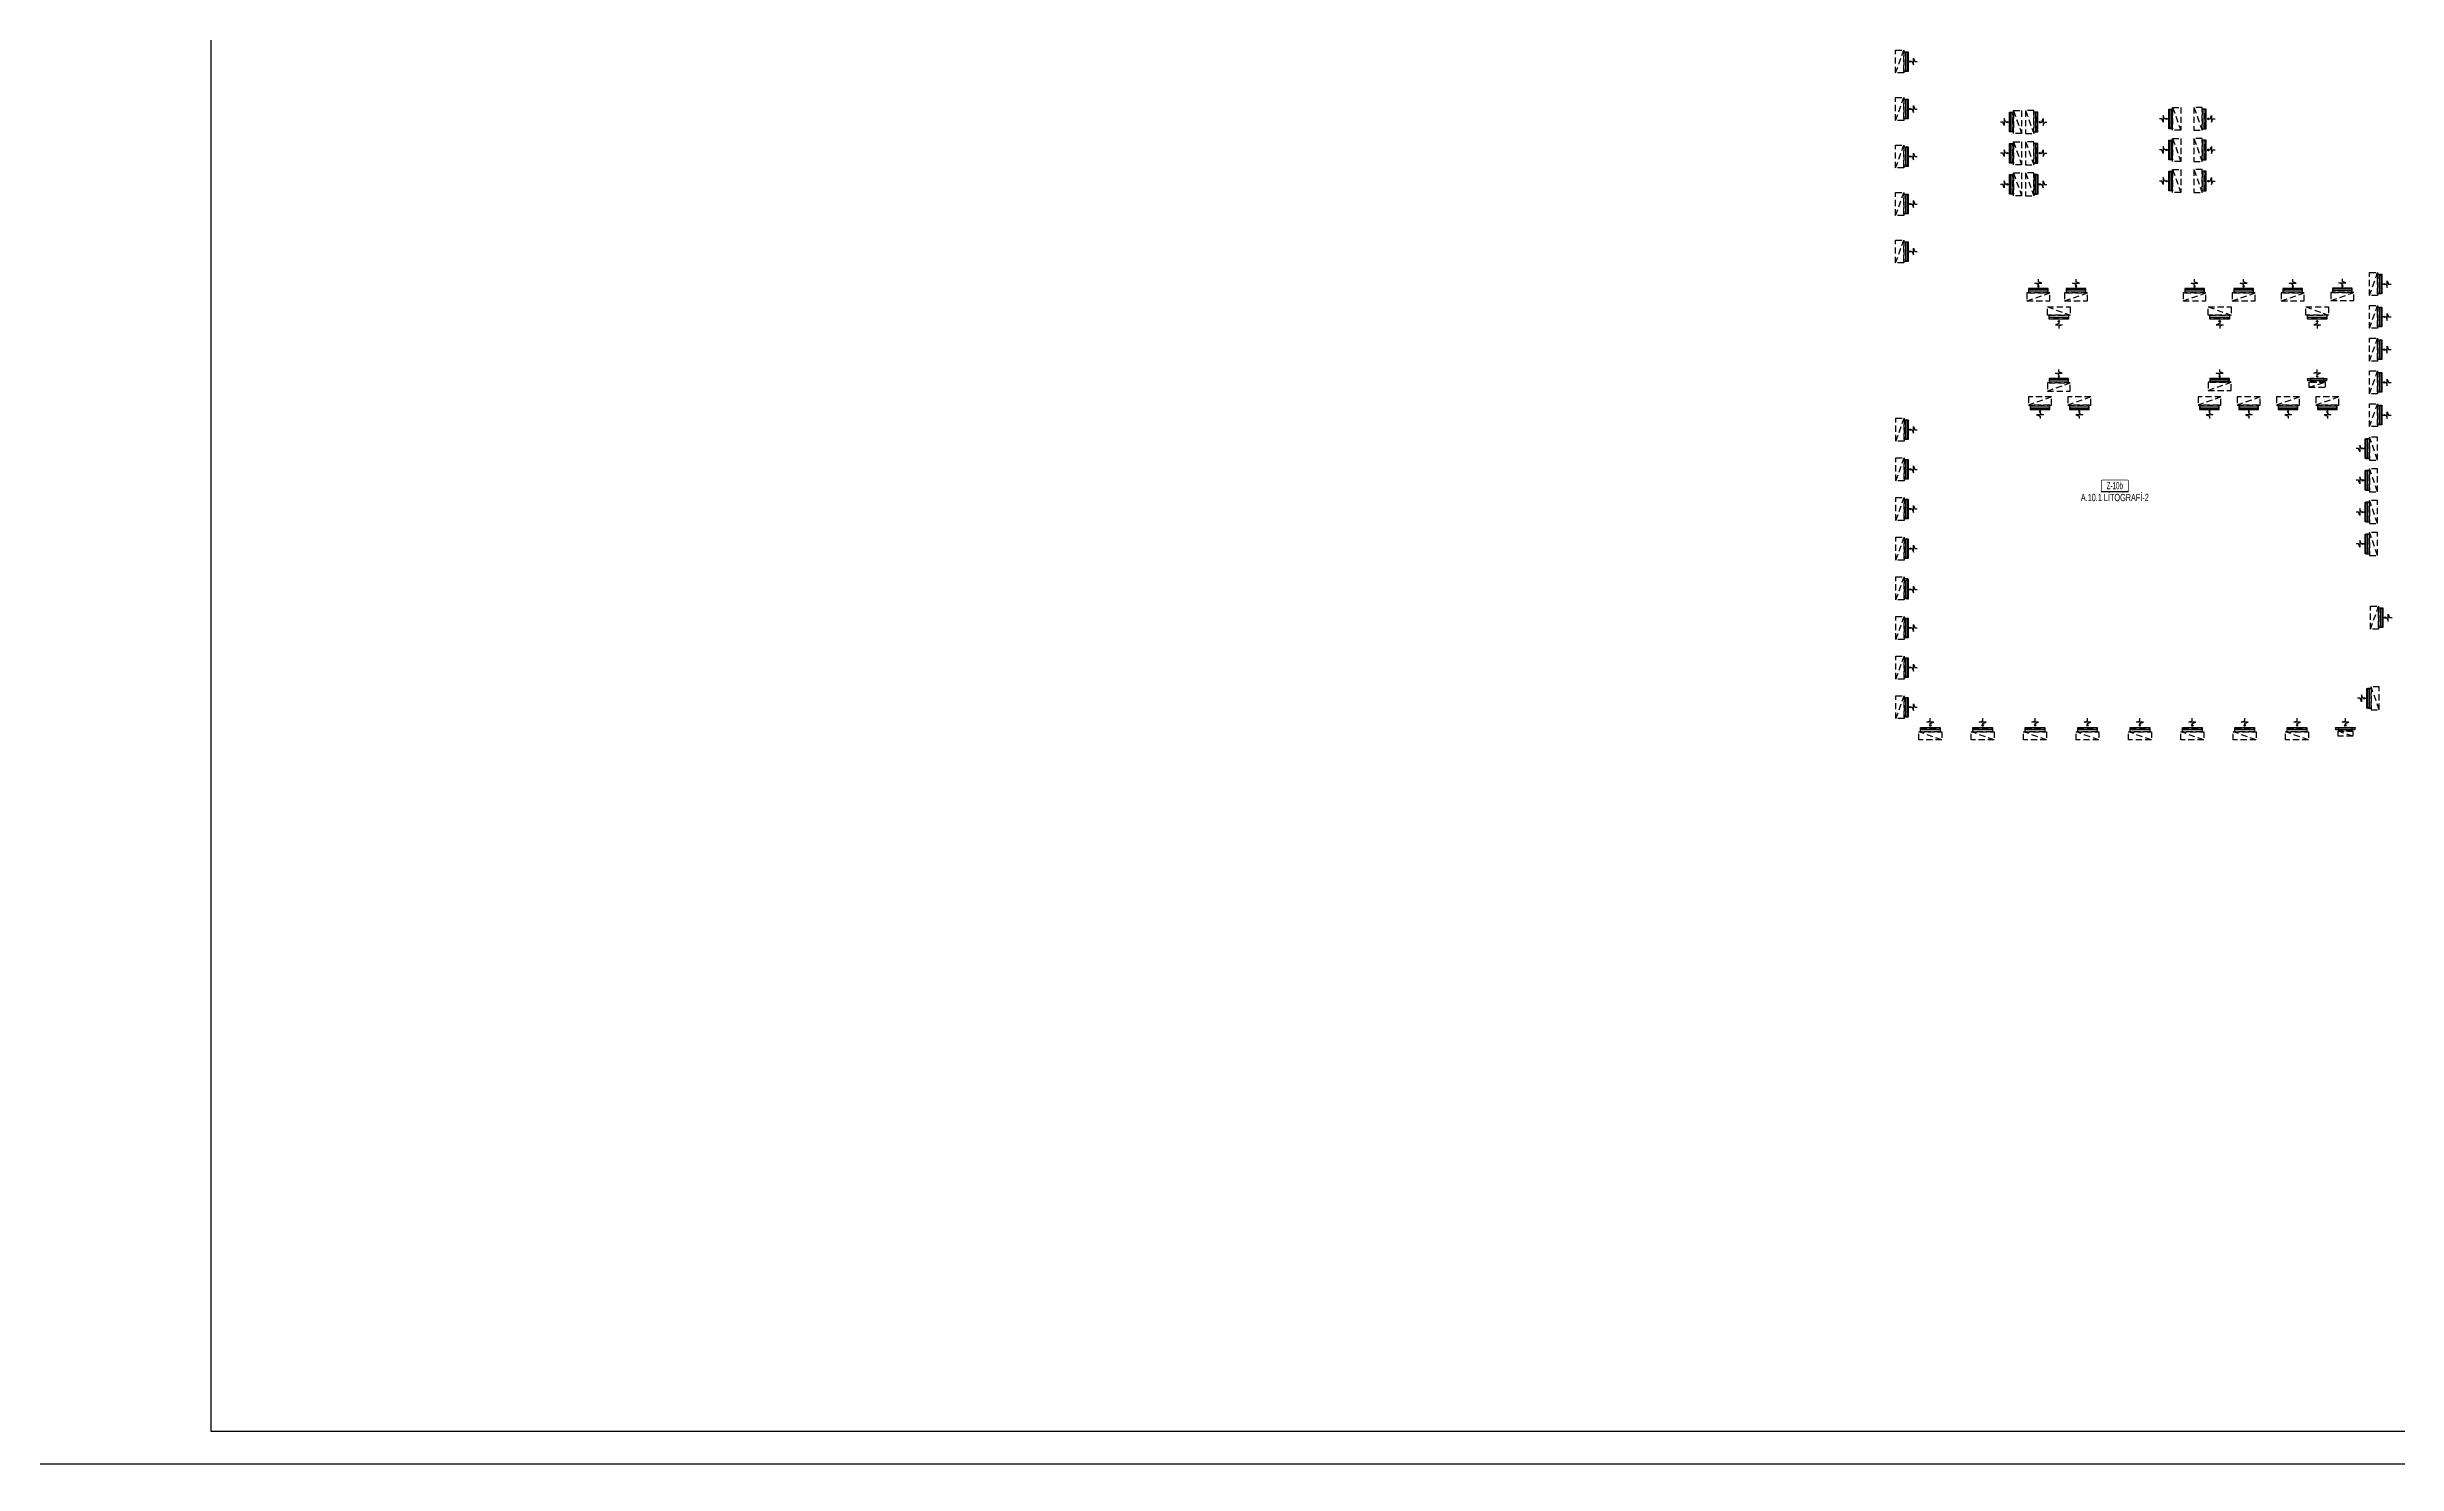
# Model space of a CAD drawing. Header units: centimetres. Extents: x 392964 to 515689, y 49661 to 58661.
# Drawn here: x 470064 to 477240, y 49661 to 53987 of the extents above; entities that cross this region are included whole.
import ezdxf
from ezdxf.enums import TextEntityAlignment as Align

# ---------------------------------------------------------------- set-up
doc = ezdxf.new("R2010")
doc.units = ezdxf.units.CM
doc.linetypes.add('HIDDEN', pattern=[9.525, 6.35, -3.175])
doc.layers.get('0').update_dxf_attribs({"lineweight": 9})
for name, color, linetype in [('-M-HV-MNF', 7, 'Continuous'), ('-M-HV-MNF-IC', 14, 'Continuous'), ('-M-HVAC-E-EF-KNL2B-', 130, 'HIDDEN'), ('-M-HVAC-R-RA1-SHKS-KNL2B-', 152, 'HIDDEN'), ('-M-HVAC-R-RA1-THKS-KNL2B-', 140, 'HIDDEN'), ('-M-HVAC-R-SHKS-MNF2B-', 7, 'Continuous'), ('-M-HVAC-R-THKS-MNF2B-', 7, 'Continuous'), ('-M-MAHAL-DEBILER', 7, 'Continuous'), ('-M-MAHAL-ETIKET-NOT', 7, 'Continuous'), ('-M-MAHAL-ETIKET-NOTM', 7, 'Continuous'), ('-M-MAHAL-ETK-', 7, 'Continuous'), ('-M-MAHAL-HAVA-DEGISIM', 7, 'Continuous'), ('-M-MAHAL-NO', 7, 'Continuous'), ('-M-MAHAL-NOM', 7, 'Continuous')]:
    doc.layers.add(name, color=color, linetype=linetype)
doc.layers.add('0-KRCN-Z-ANTET', color=71, linetype='Continuous', lineweight=30)
doc.styles.add('-M-ISSO-TEXT-TTF', font='ARIALN.TTF')
doc.styles.add('-M-MHLETK-NOT', font='romans.shx', dxfattribs={"width": 0.7})
doc.styles.add('-M-MHLETK-TEXT', font='ARIALN.TTF', dxfattribs={"width": 0.7})

# ---------------------------------------------------------------- blocks, each defined once
blk = doc.blocks.new('M-MHLETK-YNG')
at = {"layer": '-M-MAHAL-ETK-', "color": 0}
for p, q in [((-2.08, 0), (2.08, 0)), ((-1.16, 0), (-1.16, 0))]:
    blk.add_line(p, q, dxfattribs=at)
blk.add_lwpolyline([(-1.88, 1.74, 0.1, 0.1, 0), (1.88, 1.74, 0.1, 0.1, -0.414214), (2.08, 1.54, 0.1, 0.1, 0), (2.08, 0.2, 0.1, 0.1, -0.414214), (1.88, 0, 0.1, 0.1, 0), (-1.88, 0, 0.1, 0.1, -0.414214), (-2.08, 0.2, 0.1, 0.1, 0), (-2.08, 1.54, 0.1, 0.1, -0.414214)], format="xyseb", close=True, dxfattribs=at)
at = {"layer": '-M-MAHAL-DEBILER', "color": 4, "style": '-M-MHLETK-NOT', "width": 0.5, "flags": 8}
blk.add_attdef('DEBIS', text='', height=0.4, dxfattribs=at).set_placement((-2.17, 2.15), align=Align.MIDDLE_CENTER)
at = {"layer": '-M-MAHAL-DEBILER', "color": 191, "style": '-M-MHLETK-NOT', "width": 0.5, "flags": 8}
blk.add_attdef('DEBIR', text='', height=0.4, dxfattribs=at).set_placement((-1.61, 2.15), align=Align.MIDDLE_CENTER)
at = {"layer": '-M-MAHAL-DEBILER', "color": 31, "style": '-M-MHLETK-NOT', "width": 0.5, "flags": 8}
blk.add_attdef('DEBIF', text='', height=0.4, dxfattribs=at).set_placement((1.59, 2.15), align=Align.MIDDLE_CENTER)
at = {"layer": '-M-MAHAL-DEBILER', "color": 1, "style": '-M-MHLETK-NOT', "width": 0.5, "flags": 8}
blk.add_attdef('DEBIE', text='', height=0.4, dxfattribs=at).set_placement((2.32, 2.15), align=Align.MIDDLE_CENTER)
at = {"layer": '-M-MAHAL-ETIKET-NOT', "color": 3}
for tag, height, style, width, flags, p in [('KIS', 0.04, '-M-MHLETK-NOT', 0.5, 9, (-2.59, 1.62)), ('ALAN', 0.04, '-M-MHLETK-NOT', 0.5, 9, (-2.58, 1.56)), ('RH', 0.04, '-M-MHLETK-NOT', 0.5, 9, (-2.39, 1.62)), ('YUKSEKLIK', 0.04, '-M-MHLETK-NOT', 0.5, 9, (-2.32, 1.56)), ('YAZ', 0.04, '-M-MHLETK-NOT', 0.5, 9, (-2.18, 1.62)), ('MAH-ADI', 1.11, '-M-ISSO-TEXT-TTF', 0.8, 8, (0, -0.93))]:
    blk.add_attdef(tag, text='', height=height, dxfattribs=dict(at, style=style, width=width, flags=flags)).set_placement(p, align=Align.MIDDLE_CENTER)
at = {"layer": '-M-MAHAL-ETIKET-NOT', "color": 3, "style": '-M-MHLETK-NOT', "width": 0.5, "flags": 9}
for tag, p, height in [('HL', (-2.62, 1.49), 0.0286), ('KLKTR', (-2.62, 1.42), 0.04), ('RDY-BOY1', (-2.61, 1.37), 0.0286), ('RDY-BOY2', (-2.61, 1.32), 0.0286), ('RDY-BOY3', (-2.61, 1.27), 0.0286), ('RDY-BOY4', (-2.61, 1.22), 0.0286), ('KON-BOY1', (-2.61, 1.14), 0.0286), ('KON-BOY2', (-2.61, 1.09), 0.0286), ('KON-BOY3', (-2.61, 1.04), 0.0286), ('FCU-TIP1', (-2.61, 0.96), 0.0286), ('FCU-TIP2', (-2.61, 0.91), 0.0286), ('FCU-TIP3', (-2.61, 0.86), 0.0286), ('VRV-TIP1', (-2.61, 0.76), 0.0286), ('VRV-TIP2', (-2.61, 0.71), 0.0286), ('HLA', (-2.52, 1.49), 0.0286), ('FCU-ADET1', (-2.52, 0.96), 0.0286), ('FCU-ADET2', (-2.52, 0.91), 0.0286), ('FCU-ADET3', (-2.52, 0.86), 0.0286), ('VRV-ADET1', (-2.52, 0.76), 0.0286), ('VRV-ADET2', (-2.52, 0.71), 0.0286), ('RDY-TIP1', (-2.5, 1.37), 0.0286), ('RDY-TIP2', (-2.5, 1.32), 0.0286), ('RDY-TIP3', (-2.5, 1.27), 0.0286), ('RDY-TIP4', (-2.5, 1.22), 0.0286), ('KON-TIP1', (-2.5, 1.14), 0.0286), ('KON-TIP2', (-2.5, 1.09), 0.0286), ('KON-TIP3', (-2.5, 1.04), 0.0286), ('FCU-KAP1', (-2.4, 0.96), 0.0286), ('FCU-KAP2', (-2.4, 0.91), 0.0286), ('FCU-KAP3', (-2.4, 0.86), 0.0286), ('VRV-KAP1', (-2.4, 0.76), 0.0286), ('VRV-KAP2', (-2.4, 0.71), 0.0286), ('RDY-ADET1', (-2.39, 1.37), 0.0286), ('RDY-ADET2', (-2.39, 1.32), 0.0286), ('RDY-ADET3', (-2.39, 1.27), 0.0286), ('RDY-ADET4', (-2.39, 1.22), 0.0286), ('KON-ADET1', (-2.39, 1.14), 0.0286), ('KON-ADET2', (-2.39, 1.09), 0.0286), ('KON-ADET3', (-2.39, 1.04), 0.0286), ('FCU-DUY1', (-2.27, 0.96), 0.0286), ('FCU-DUY2', (-2.27, 0.91), 0.0286), ('FCU-DUY3', (-2.27, 0.86), 0.0286), ('VRV-DUY1', (-2.27, 0.76), 0.0286), ('VRV-DUY2', (-2.27, 0.71), 0.0286), ('RDY-ISI1', (-2.27, 1.37), 0.0286), ('RDY-ISI2', (-2.27, 1.32), 0.0286), ('RDY-ISI3', (-2.27, 1.27), 0.0286), ('RDY-ISI4', (-2.27, 1.22), 0.0286), ('KON-ISI1', (-2.27, 1.14), 0.0286), ('KON-ISI2', (-2.27, 1.09), 0.0286), ('KON-ISI3', (-2.27, 1.04), 0.0286), ('SHG', (-2.23, 1.49), 0.0286), ('AHU', (-2.23, 1.44), 0.0286), ('FCU-SOG1', (-2.15, 0.96), 0.0286), ('FCU-SOG2', (-2.15, 0.91), 0.0286), ('FCU-SOG3', (-2.15, 0.86), 0.0286), ('VRV-SOG1', (-2.15, 0.76), 0.0286), ('VRV-SOG2', (-2.15, 0.71), 0.0286), ('LHG', (-2.13, 1.49), 0.0286), ('RDY-BNP1', (-2.1, 1.37), 0.0286), ('RDY-BNP2', (-2.1, 1.32), 0.0286), ('RDY-BNP3', (-2.1, 1.27), 0.0286), ('RDY-BNP4', (-2.1, 1.22), 0.0286), ('KON-BNP1', (-2.1, 1.14), 0.0286), ('KON-BNP2', (-2.1, 1.09), 0.0286), ('KON-BNP3', (-2.1, 1.04), 0.0286), ('HG', (-2.04, 1.49), 0.0286), ('FCU-ISI1', (-2.04, 0.96), 0.0286), ('FCU-ISI2', (-2.04, 0.91), 0.0286), ('FCU-ISI3', (-2.04, 0.86), 0.0286), ('VRV-ISI1', (-2.04, 0.76), 0.0286), ('VRV-ISI2', (-2.04, 0.71), 0.0286), ('HGA', (-1.96, 1.49), 0.0286), ('EF', (-1.96, 1.44), 0.0286), ('RDY-BNK1', (-1.96, 1.37), 0.0286), ('RDY-BNK2', (-1.96, 1.32), 0.0286), ('RDY-BNK3', (-1.96, 1.27), 0.0286), ('RDY-BNK4', (-1.96, 1.22), 0.0286), ('KON-BNK1', (-1.96, 1.14), 0.0286), ('KON-BNK2', (-1.96, 1.09), 0.0286), ('KON-BNK3', (-1.96, 1.04), 0.0286), ('FCU-DEBI1', (-1.95, 0.96), 0.0286), ('FCU-DEBI2', (-1.95, 0.91), 0.0286), ('FCU-DEBI3', (-1.95, 0.86), 0.0286), ('VRV-DEBI1', (-1.95, 0.76), 0.0286), ('VRV-DEBI2', (-1.95, 0.71), 0.0286), ('FCU-BNP1', (-1.83, 0.96), 0.0286), ('FCU-BNP2', (-1.83, 0.91), 0.0286), ('FCU-BNP3', (-1.83, 0.86), 0.0286), ('VRV-BNP1', (-1.83, 0.76), 0.0286), ('VRV-BNP2', (-1.83, 0.71), 0.0286), ('FCU-BNK1', (-1.61, 0.96), 0.0286), ('FCU-BNK2', (-1.61, 0.91), 0.0286), ('FCU-BNK3', (-1.61, 0.86), 0.0286), ('VRV-BNK1', (-1.61, 0.76), 0.0286), ('VRV-BNK2', (-1.61, 0.71), 0.0286)]:
    blk.add_attdef(tag, p, '', height=height, dxfattribs=at)
at = {"layer": '-M-MAHAL-ETIKET-NOTM', "color": 3, "style": '-M-ISSO-TEXT-TTF', "width": 0.8, "flags": 8}
blk.add_attdef('MAH-ADI2', text='', height=1.11, dxfattribs=at).set_placement((0, -2.55), align=Align.MIDDLE_CENTER)
at = {"layer": '-M-MAHAL-HAVA-DEGISIM', "style": '-M-MHLETK-NOT', "width": 0.5, "flags": 8}
for tag, p in [('HAVADEG', (0, 3.61)), ('HAVA', (0, 2.4))]:
    blk.add_attdef(tag, text='', height=0.6, dxfattribs=at).set_placement(p, align=Align.MIDDLE_CENTER)
at = {"layer": '-M-MAHAL-NO', "color": 7, "style": '-M-MHLETK-TEXT', "width": 0.6, "flags": 8}
blk.add_attdef('MAH-NO', text='', height=1.11, dxfattribs=at).set_placement((0, 0.89), align=Align.MIDDLE_CENTER)
at = {"layer": '-M-MAHAL-NOM', "color": 7, "style": '-M-MHLETK-TEXT', "width": 0.6, "flags": 8}
blk.add_attdef('MAH-NOM', text='', height=1.11, dxfattribs=at).set_placement((0, 0.89), align=Align.MIDDLE_CENTER)
blk = doc.blocks.new('MNFZ101')
at = {"color": 7, "linetype": 'Continuous'}
blk.add_lwpolyline([(0, 7.9), (2.3, 7.9), (0, 3), (-2.3, 7.9), (0, 7.9), (0, 12.5), (10.6, 16.5), (-10.3, 16.5), (0, 20.5), (0, 28.1)], dxfattribs=at)
blk = doc.blocks.new('2D-EM2-SHKS-60')
at = {"layer": '-M-HV-MNF'}
blk.add_lwpolyline([(-30, 0), (30, 0), (30, -2), (-30, -2)], close=True, dxfattribs=at)
at = {"layer": '-M-HV-MNF-IC'}
for p, q in [((-28.75, 5), (28.75, 5)), ((-28.75, 0), (-28.75, 5)), ((28.75, 5), (28.75, 0))]:
    blk.add_line(p, q, dxfattribs=at)
at = {"layer": '-M-HV-MNF', "rotation": 180}
blk.add_blockref('MNFZ101', (0, -2), dxfattribs=at)
blk = doc.blocks.new('2D-EM2-THKS-60')
at = {"layer": '-M-HV-MNF'}
blk.add_lwpolyline([(-30, 0), (30, 0), (30, -2), (-30, -2)], close=True, dxfattribs=at)
at = {"layer": '-M-HV-MNF-IC'}
for p, q in [((-28.75, 5), (28.75, 5)), ((-28.75, 0), (-28.75, 5)), ((28.75, 5), (28.75, 0))]:
    blk.add_line(p, q, dxfattribs=at)
at = {"layer": '-M-HV-MNF', "rotation": 180}
blk.add_blockref('MNFZ101', (0, -2), dxfattribs=at)
blk = doc.blocks.new('A$C69A19712')
at = {"layer": '-M-HVAC-R-RA1-SHKS-KNL2B-', "ltscale": 3}
for p, q in [((475708.7, 53907.6), (475733.7, 53977.6)), ((475708.7, 53762.6), (475733.7, 53832.6)), ((476068.7, 53792.6), (476093.7, 53722.6)), ((476105.7, 53792.6), (476130.7, 53722.6)), ((476554.7, 53802.6), (476579.7, 53732.6)), ((476619.7, 53802.6), (476644.7, 53732.6)), ((475708.7, 53617.6), (475733.7, 53687.6)), ((476068.7, 53697.6), (476093.7, 53627.6)), ((476105.7, 53697.6), (476130.7, 53627.6)), ((476554.7, 53707.6), (476579.7, 53637.6)), ((476619.7, 53707.6), (476644.7, 53637.6)), ((476554.7, 53612.6), (476579.7, 53542.6)), ((476619.7, 53612.6), (476644.7, 53542.6)), ((475708.7, 53472.6), (475733.7, 53542.6)), ((476068.7, 53602.6), (476093.7, 53532.6)), ((475708.7, 53327.6), (475733.7, 53397.6)), ((477155.7, 53228.1), (477180.7, 53298.1)), ((476109.7, 53211.6), (476179.7, 53236.6)), ((476172.2, 53193.6), (476242.2, 53168.6)), ((476224.7, 53211.6), (476294.7, 53236.6)), ((476586.5, 53211.6), (476656.5, 53236.6)), ((476663.5, 53193.6), (476733.5, 53168.6)), ((476736.5, 53211.6), (476806.5, 53236.6)), ((476886.5, 53211.6), (476956.5, 53236.6)), ((476961, 53193.6), (477031, 53168.6)), ((477038, 53212.7), (477108, 53237.7)), ((477155.7, 53128.1), (477180.7, 53198.1)), ((477155.7, 53028.1), (477180.7, 53098.1)), ((476172.2, 52936.6), (476242.2, 52961.6)), ((476663.5, 52938.6), (476733.5, 52963.6)), ((477155.7, 52928.1), (477180.7, 52998.1)), ((476184.7, 52918.6), (476114.7, 52893.6)), ((476304.7, 52918.6), (476234.7, 52893.6)), ((476702.2, 52918.6), (476632.2, 52893.6)), ((476822.2, 52918.6), (476752.2, 52893.6)), ((476942.2, 52918.6), (476872.2, 52893.6)), ((477062.2, 52918.6), (476992.2, 52893.6)), ((477155.7, 52828.1), (477180.7, 52898.1)), ((475709.7, 52783.6), (475734.7, 52853.6)), ((477180.7, 52726.1), (477155.7, 52796.1)), ((475709.7, 52662.6), (475734.7, 52732.6)), ((477180.7, 52629.1), (477155.7, 52699.1)), ((475709.7, 52541.6), (475734.7, 52611.6)), ((477180.7, 52532.1), (477155.7, 52602.1)), ((475709.7, 52420.6), (475734.7, 52490.6)), ((477180.7, 52435.1), (477155.7, 52505.1)), ((475709.7, 52299.6), (475734.7, 52369.6)), ((475709.7, 52178.6), (475734.7, 52248.6)), ((477158.7, 52209.9), (477183.7, 52279.9)), ((475709.7, 52057.6), (475734.7, 52127.6)), ((477185.7, 51963.6), (477160.7, 52033.6)), ((475709.7, 51936.6), (475734.7, 52006.6)), ((475849.7, 51871.6), (475779.7, 51896.6)), ((476009.7, 51871.6), (475939.7, 51896.6)), ((476169.7, 51871.6), (476099.7, 51896.6)), ((476329.7, 51871.6), (476259.7, 51896.6)), ((476489.7, 51871.6), (476419.7, 51896.6)), ((476649.7, 51871.6), (476579.7, 51896.6)), ((476809.7, 51871.6), (476739.7, 51896.6)), ((476969.7, 51871.6), (476899.7, 51896.6))]:
    blk.add_line(p, q, dxfattribs=at)
for points in [[(475708.7, 53907.6), (475708.7, 53977.6), (475733.7, 53977.6), (475733.7, 53907.6)], [(475744.7, 53912.6), (475733.7, 53912.6), (475733.7, 53972.6), (475744.7, 53972.6)], [(475708.7, 53762.6), (475708.7, 53832.6), (475733.7, 53832.6), (475733.7, 53762.6)], [(475744.7, 53767.6), (475733.7, 53767.6), (475733.7, 53827.6), (475744.7, 53827.6)], [(476068.7, 53727.6), (476058.7, 53727.6), (476058.7, 53787.6), (476068.7, 53787.6)], [(476093.7, 53792.6), (476093.7, 53722.6), (476068.7, 53722.6), (476068.7, 53792.6)], [(476105.7, 53792.6), (476105.7, 53722.6), (476130.7, 53722.6), (476130.7, 53792.6)], [(476130.7, 53727.6), (476140.7, 53727.6), (476140.7, 53787.6), (476130.7, 53787.6)], [(476554.7, 53737.6), (476544.7, 53737.6), (476544.7, 53797.6), (476554.7, 53797.6)], [(476579.7, 53802.6), (476579.7, 53732.6), (476554.7, 53732.6), (476554.7, 53802.6)], [(476619.7, 53802.6), (476619.7, 53732.6), (476644.7, 53732.6), (476644.7, 53802.6)], [(476644.7, 53737.6), (476654.7, 53737.6), (476654.7, 53797.6), (476644.7, 53797.6)], [(475708.7, 53617.6), (475708.7, 53687.6), (475733.7, 53687.6), (475733.7, 53617.6)], [(475744.7, 53622.6), (475733.7, 53622.6), (475733.7, 53682.6), (475744.7, 53682.6)], [(476068.7, 53632.6), (476058.7, 53632.6), (476058.7, 53692.6), (476068.7, 53692.6)], [(476093.7, 53697.6), (476093.7, 53627.6), (476068.7, 53627.6), (476068.7, 53697.6)], [(476105.7, 53697.6), (476105.7, 53627.6), (476130.7, 53627.6), (476130.7, 53697.6)], [(476130.7, 53632.6), (476140.7, 53632.6), (476140.7, 53692.6), (476130.7, 53692.6)], [(476554.7, 53642.6), (476544.7, 53642.6), (476544.7, 53702.6), (476554.7, 53702.6)], [(476579.7, 53707.6), (476579.7, 53637.6), (476554.7, 53637.6), (476554.7, 53707.6)], [(476619.7, 53707.6), (476619.7, 53637.6), (476644.7, 53637.6), (476644.7, 53707.6)], [(476644.7, 53642.6), (476654.7, 53642.6), (476654.7, 53702.6), (476644.7, 53702.6)], [(476554.7, 53547.6), (476544.7, 53547.6), (476544.7, 53607.6), (476554.7, 53607.6)], [(476579.7, 53612.6), (476579.7, 53542.6), (476554.7, 53542.6), (476554.7, 53612.6)], [(476619.7, 53612.6), (476619.7, 53542.6), (476644.7, 53542.6), (476644.7, 53612.6)], [(476644.7, 53547.6), (476654.7, 53547.6), (476654.7, 53607.6), (476644.7, 53607.6)], [(475708.7, 53472.6), (475708.7, 53542.6), (475733.7, 53542.6), (475733.7, 53472.6)], [(475744.7, 53477.6), (475733.7, 53477.6), (475733.7, 53537.6), (475744.7, 53537.6)], [(476068.7, 53537.6), (476058.7, 53537.6), (476058.7, 53597.6), (476068.7, 53597.6)], [(476093.7, 53602.6), (476093.7, 53532.6), (476068.7, 53532.6), (476068.7, 53602.6)], [(475708.7, 53327.6), (475708.7, 53397.6), (475733.7, 53397.6), (475733.7, 53327.6)], [(475744.7, 53332.6), (475733.7, 53332.6), (475733.7, 53392.6), (475744.7, 53392.6)], [(476114.7, 53247.6), (476114.7, 53236.6), (476174.7, 53236.6), (476174.7, 53247.6)], [(476229.7, 53247.6), (476229.7, 53236.6), (476289.7, 53236.6), (476289.7, 53247.6)], [(476591.5, 53247.6), (476591.5, 53236.6), (476651.5, 53236.6), (476651.5, 53247.6)], [(476741.5, 53247.6), (476741.5, 53236.6), (476801.5, 53236.6), (476801.5, 53247.6)], [(476891.5, 53247.6), (476891.5, 53236.6), (476951.5, 53236.6), (476951.5, 53247.6)], [(477043, 53248.7), (477043, 53237.7), (477103, 53237.7), (477103, 53248.7)], [(477155.7, 53228.1), (477155.7, 53298.1), (477180.7, 53298.1), (477180.7, 53228.1)], [(477180.7, 53293.1), (477191.7, 53293.1), (477191.7, 53233.1), (477180.7, 53233.1)], [(476109.7, 53211.6), (476179.7, 53211.6), (476179.7, 53236.6), (476109.7, 53236.6)], [(476172.2, 53193.6), (476242.2, 53193.6), (476242.2, 53168.6), (476172.2, 53168.6)], [(476224.7, 53211.6), (476294.7, 53211.6), (476294.7, 53236.6), (476224.7, 53236.6)], [(476586.5, 53211.6), (476656.5, 53211.6), (476656.5, 53236.6), (476586.5, 53236.6)], [(476663.5, 53193.6), (476733.5, 53193.6), (476733.5, 53168.6), (476663.5, 53168.6)], [(476736.5, 53211.6), (476806.5, 53211.6), (476806.5, 53236.6), (476736.5, 53236.6)], [(476886.5, 53211.6), (476956.5, 53211.6), (476956.5, 53236.6), (476886.5, 53236.6)], [(476961, 53193.6), (477031, 53193.6), (477031, 53168.6), (476961, 53168.6)], [(477038, 53212.7), (477108, 53212.7), (477108, 53237.7), (477038, 53237.7)], [(477155.7, 53128.1), (477155.7, 53198.1), (477180.7, 53198.1), (477180.7, 53128.1)], [(477180.7, 53193.1), (477191.7, 53193.1), (477191.7, 53133.1), (477180.7, 53133.1)], [(476177.2, 53157.6), (476177.2, 53168.6), (476237.2, 53168.6), (476237.2, 53157.6)], [(476668.5, 53157.6), (476668.5, 53168.6), (476728.5, 53168.6), (476728.5, 53157.6)], [(476966, 53157.6), (476966, 53168.6), (477026, 53168.6), (477026, 53157.6)], [(477155.7, 53028.1), (477155.7, 53098.1), (477180.7, 53098.1), (477180.7, 53028.1)], [(477180.7, 53093.1), (477191.7, 53093.1), (477191.7, 53033.1), (477180.7, 53033.1)], [(476172.2, 52936.6), (476242.2, 52936.6), (476242.2, 52961.6), (476172.2, 52961.6)], [(476177.2, 52972.6), (476177.2, 52961.6), (476237.2, 52961.6), (476237.2, 52972.6)], [(476663.5, 52938.6), (476733.5, 52938.6), (476733.5, 52963.6), (476663.5, 52963.6)], [(476668.5, 52974.6), (476668.5, 52963.6), (476728.5, 52963.6), (476728.5, 52974.6)], [(477155.7, 52928.1), (477155.7, 52998.1), (477180.7, 52998.1), (477180.7, 52928.1)], [(477180.7, 52993.1), (477191.7, 52993.1), (477191.7, 52933.1), (477180.7, 52933.1)], [(476184.7, 52918.6), (476114.7, 52918.6), (476114.7, 52893.6), (476184.7, 52893.6)], [(476179.7, 52882.6), (476179.7, 52893.6), (476119.7, 52893.6), (476119.7, 52882.6)], [(476304.7, 52918.6), (476234.7, 52918.6), (476234.7, 52893.6), (476304.7, 52893.6)], [(476299.7, 52882.6), (476299.7, 52893.6), (476239.7, 52893.6), (476239.7, 52882.6)], [(476702.2, 52918.6), (476632.2, 52918.6), (476632.2, 52893.6), (476702.2, 52893.6)], [(476697.2, 52882.6), (476697.2, 52893.6), (476637.2, 52893.6), (476637.2, 52882.6)], [(476822.2, 52918.6), (476752.2, 52918.6), (476752.2, 52893.6), (476822.2, 52893.6)], [(476817.2, 52882.6), (476817.2, 52893.6), (476757.2, 52893.6), (476757.2, 52882.6)], [(476942.2, 52918.6), (476872.2, 52918.6), (476872.2, 52893.6), (476942.2, 52893.6)], [(476937.2, 52882.6), (476937.2, 52893.6), (476877.2, 52893.6), (476877.2, 52882.6)], [(477062.2, 52918.6), (476992.2, 52918.6), (476992.2, 52893.6), (477062.2, 52893.6)], [(477057.2, 52882.6), (477057.2, 52893.6), (476997.2, 52893.6), (476997.2, 52882.6)], [(477155.7, 52828.1), (477155.7, 52898.1), (477180.7, 52898.1), (477180.7, 52828.1)], [(477180.7, 52893.1), (477191.7, 52893.1), (477191.7, 52833.1), (477180.7, 52833.1)], [(475709.7, 52783.6), (475709.7, 52853.6), (475734.7, 52853.6), (475734.7, 52783.6)], [(475745.7, 52788.6), (475734.7, 52788.6), (475734.7, 52848.6), (475745.7, 52848.6)], [(477144.7, 52731.1), (477155.7, 52731.1), (477155.7, 52791.1), (477144.7, 52791.1)], [(477180.7, 52726.1), (477180.7, 52796.1), (477155.7, 52796.1), (477155.7, 52726.1)], [(475709.7, 52662.6), (475709.7, 52732.6), (475734.7, 52732.6), (475734.7, 52662.6)], [(475745.7, 52667.6), (475734.7, 52667.6), (475734.7, 52727.6), (475745.7, 52727.6)], [(477144.7, 52634.1), (477155.7, 52634.1), (477155.7, 52694.1), (477144.7, 52694.1)], [(477180.7, 52629.1), (477180.7, 52699.1), (477155.7, 52699.1), (477155.7, 52629.1)], [(475709.7, 52541.6), (475709.7, 52611.6), (475734.7, 52611.6), (475734.7, 52541.6)], [(475745.7, 52546.6), (475734.7, 52546.6), (475734.7, 52606.6), (475745.7, 52606.6)], [(477180.7, 52532.1), (477180.7, 52602.1), (477155.7, 52602.1), (477155.7, 52532.1)], [(477144.7, 52537.1), (477155.7, 52537.1), (477155.7, 52597.1), (477144.7, 52597.1)], [(475709.7, 52420.6), (475709.7, 52490.6), (475734.7, 52490.6), (475734.7, 52420.6)], [(475745.7, 52425.6), (475734.7, 52425.6), (475734.7, 52485.6), (475745.7, 52485.6)], [(477144.7, 52440.1), (477155.7, 52440.1), (477155.7, 52500.1), (477144.7, 52500.1)], [(477180.7, 52435.1), (477180.7, 52505.1), (477155.7, 52505.1), (477155.7, 52435.1)], [(475709.7, 52299.6), (475709.7, 52369.6), (475734.7, 52369.6), (475734.7, 52299.6)], [(475745.7, 52304.6), (475734.7, 52304.6), (475734.7, 52364.6), (475745.7, 52364.6)], [(475709.7, 52178.6), (475709.7, 52248.6), (475734.7, 52248.6), (475734.7, 52178.6)], [(475745.7, 52183.6), (475734.7, 52183.6), (475734.7, 52243.6), (475745.7, 52243.6)], [(477158.7, 52209.9), (477158.7, 52279.9), (477183.7, 52279.9), (477183.7, 52209.9)], [(477183.7, 52274.9), (477194.7, 52274.9), (477194.7, 52214.9), (477183.7, 52214.9)], [(475709.7, 52057.6), (475709.7, 52127.6), (475734.7, 52127.6), (475734.7, 52057.6)], [(475745.7, 52062.6), (475734.7, 52062.6), (475734.7, 52122.6), (475745.7, 52122.6)], [(477149.7, 51968.6), (477160.7, 51968.6), (477160.7, 52028.6), (477149.7, 52028.6)], [(477185.7, 51963.6), (477185.7, 52033.6), (477160.7, 52033.6), (477160.7, 51963.6)], [(475709.7, 51936.6), (475709.7, 52006.6), (475734.7, 52006.6), (475734.7, 51936.6)], [(475745.7, 51941.6), (475734.7, 51941.6), (475734.7, 52001.6), (475745.7, 52001.6)], [(475849.7, 51871.6), (475779.7, 51871.6), (475779.7, 51896.6), (475849.7, 51896.6)], [(475844.7, 51907.6), (475844.7, 51896.6), (475784.7, 51896.6), (475784.7, 51907.6)], [(476009.7, 51871.6), (475939.7, 51871.6), (475939.7, 51896.6), (476009.7, 51896.6)], [(476004.7, 51907.6), (476004.7, 51896.6), (475944.7, 51896.6), (475944.7, 51907.6)], [(476169.7, 51871.6), (476099.7, 51871.6), (476099.7, 51896.6), (476169.7, 51896.6)], [(476164.7, 51907.6), (476164.7, 51896.6), (476104.7, 51896.6), (476104.7, 51907.6)], [(476329.7, 51871.6), (476259.7, 51871.6), (476259.7, 51896.6), (476329.7, 51896.6)], [(476324.7, 51907.6), (476324.7, 51896.6), (476264.7, 51896.6), (476264.7, 51907.6)], [(476489.7, 51871.6), (476419.7, 51871.6), (476419.7, 51896.6), (476489.7, 51896.6)], [(476484.7, 51907.6), (476484.7, 51896.6), (476424.7, 51896.6), (476424.7, 51907.6)], [(476649.7, 51871.6), (476579.7, 51871.6), (476579.7, 51896.6), (476649.7, 51896.6)], [(476644.7, 51907.6), (476644.7, 51896.6), (476584.7, 51896.6), (476584.7, 51907.6)], [(476809.7, 51871.6), (476739.7, 51871.6), (476739.7, 51896.6), (476809.7, 51896.6)], [(476804.7, 51907.6), (476804.7, 51896.6), (476744.7, 51896.6), (476744.7, 51907.6)], [(476969.7, 51871.6), (476899.7, 51871.6), (476899.7, 51896.6), (476969.7, 51896.6)], [(476964.7, 51907.6), (476964.7, 51896.6), (476904.7, 51896.6), (476904.7, 51907.6)]]:
    blk.add_lwpolyline(points, close=True, dxfattribs=at)
at = {"layer": '-M-HVAC-R-RA1-THKS-KNL2B-', "ltscale": 3}
for p, q in [((476105.7, 53602.6), (476130.7, 53532.6)), ((476971, 52948.6), (477021, 52963.6)), ((477104.7, 51883.6), (477059.7, 51898.6))]:
    blk.add_line(p, q, dxfattribs=at)
for points in [[(476105.7, 53602.6), (476105.7, 53532.6), (476130.7, 53532.6), (476130.7, 53602.6)], [(476130.7, 53537.6), (476140.7, 53537.6), (476140.7, 53597.6), (476130.7, 53597.6)], [(476971, 52948.6), (477021, 52948.6), (477021, 52963.6), (476971, 52963.6)], [(477016, 52963.6), (477016, 52974.6), (476976, 52974.6), (476976, 52963.6)], [(477104.7, 51883.6), (477059.7, 51883.6), (477059.7, 51898.6), (477104.7, 51898.6)], [(477062.2, 51898.6), (477062.2, 51909.6), (477102.2, 51909.6), (477102.2, 51898.6)]]:
    blk.add_lwpolyline(points, close=True, dxfattribs=at)
at = {"layer": '-M-HVAC-R-SHKS-MNF2B-'}
for p, rotation in [((475744.7, 53942.6), 90), ((475744.7, 53797.6), 90), ((476058.7, 53757.6), 270), ((476544.7, 53767.6), 270), ((475744.7, 53652.6), 90), ((476058.7, 53662.6), 270), ((476544.7, 53672.6), 270), ((476544.7, 53577.6), 270), ((475744.7, 53507.6), 90), ((476058.7, 53567.6), 270), ((475744.7, 53362.6), 90), ((477191.7, 53263.1), 90), ((477191.7, 53163.1), 90), ((477191.7, 53063.1), 90), ((477191.7, 52963.1), 90), ((477191.7, 52863.1), 90), ((475744.7, 52818.6), 90), ((477144.7, 52761.1), 270), ((475744.7, 52697.6), 90), ((477144.7, 52664.1), 270), ((475744.7, 52576.6), 90), ((477144.7, 52567.1), 270), ((475744.7, 52455.6), 90), ((477144.7, 52470.1), 270), ((475744.7, 52331), 90), ((475744.7, 52213.6), 90), ((477194.7, 52244.9), 90), ((475744.7, 52092.6), 90), ((477149.7, 51998.6), 270), ((475744.7, 51971.6), 90), ((475814.7, 51907.6), 180), ((475974.7, 51907.6), 180), ((476134.7, 51907.6), 180), ((476294.7, 51907.6), 180), ((476454.7, 51907.6), 180), ((476614.7, 51907.6), 180), ((476774.7, 51907.6), 180), ((476934.7, 51907.6), 180)]:
    blk.add_blockref('2D-EM2-SHKS-60', p, dxfattribs=dict(at, rotation=rotation))
at = {"layer": '-M-HVAC-R-SHKS-MNF2B-', "xscale": -1}
for p, rotation in [((476140.7, 53757.6), 89.99999999999999), ((476654.7, 53767.6), 89.99999999999999), ((476140.7, 53662.6), 89.99999999999999), ((476654.7, 53672.6), 89.99999999999999), ((476654.7, 53577.6), 89.99999999999999), ((476144.7, 53247.6), 180), ((476259.7, 53247.6), 180), ((476621.5, 53247.6), 180), ((476771.5, 53247.6), 180), ((476921.5, 53247.6), 180), ((477073, 53248.7), 180), ((476207.2, 52972.6), 180), ((476698.5, 52972.6), 180)]:
    blk.add_blockref('2D-EM2-SHKS-60', p, dxfattribs=dict(at, rotation=rotation))
at = {"layer": '-M-HVAC-R-SHKS-MNF2B-'}
for p in [(476207.2, 53157.6), (476698.5, 53157.6), (476996, 53157.6)]:
    blk.add_blockref('2D-EM2-SHKS-60', p, dxfattribs=at)
at = {"layer": '-M-HVAC-R-SHKS-MNF2B-', "xscale": -1}
for p in [(476149.7, 52882.6), (476269.7, 52882.6), (476667.2, 52882.6), (476787.2, 52882.6), (476907.2, 52882.6), (477027.2, 52882.6)]:
    blk.add_blockref('2D-EM2-SHKS-60', p, dxfattribs=at)
at = {"layer": '-M-HVAC-R-THKS-MNF2B-'}
for p, rotation in [((476140.7, 53567.6), 90), ((476996, 52972.6), 179.9999999999999), ((477082.2, 51907.6), 179.9999999999999)]:
    blk.add_blockref('2D-EM2-THKS-60', p, dxfattribs=dict(at, rotation=rotation))

msp = doc.modelspace()

# ---------------------------------------------------------------- linework, layer by layer
at = {"layer": '0-KRCN-Z-ANTET'}
for points in [[(392964.1, 49661.3), (515688.8, 49661.3), (515688.8, 58661.3), (392964.1, 58661.3)], [(470564.1, 49761.3), (502064.1, 49761.3), (502064.1, 58561.3), (470564.1, 58561.3)]]:
    msp.add_lwpolyline(points, close=True, dxfattribs=at)

# ---------------------------------------------------------------- block references
at = {"layer": '-M-HVAC-E-EF-KNL2B-', "ltscale": 3}
msp.add_blockref('A$C69A19712', (0, 0), dxfattribs=at)
at = {"layer": '-M-MAHAL-ETK-', "xscale": 20, "yscale": 20, "zscale": 20}
msp.add_blockref('M-MHLETK-YNG', (476378.1, 52630.2), dxfattribs=at).add_auto_attribs({'MAH-NO': 'Z-10b', 'MAH-ADI': 'A.10.1 LİTOGRAFİ-2'})

doc.saveas('drawing.dxf')
